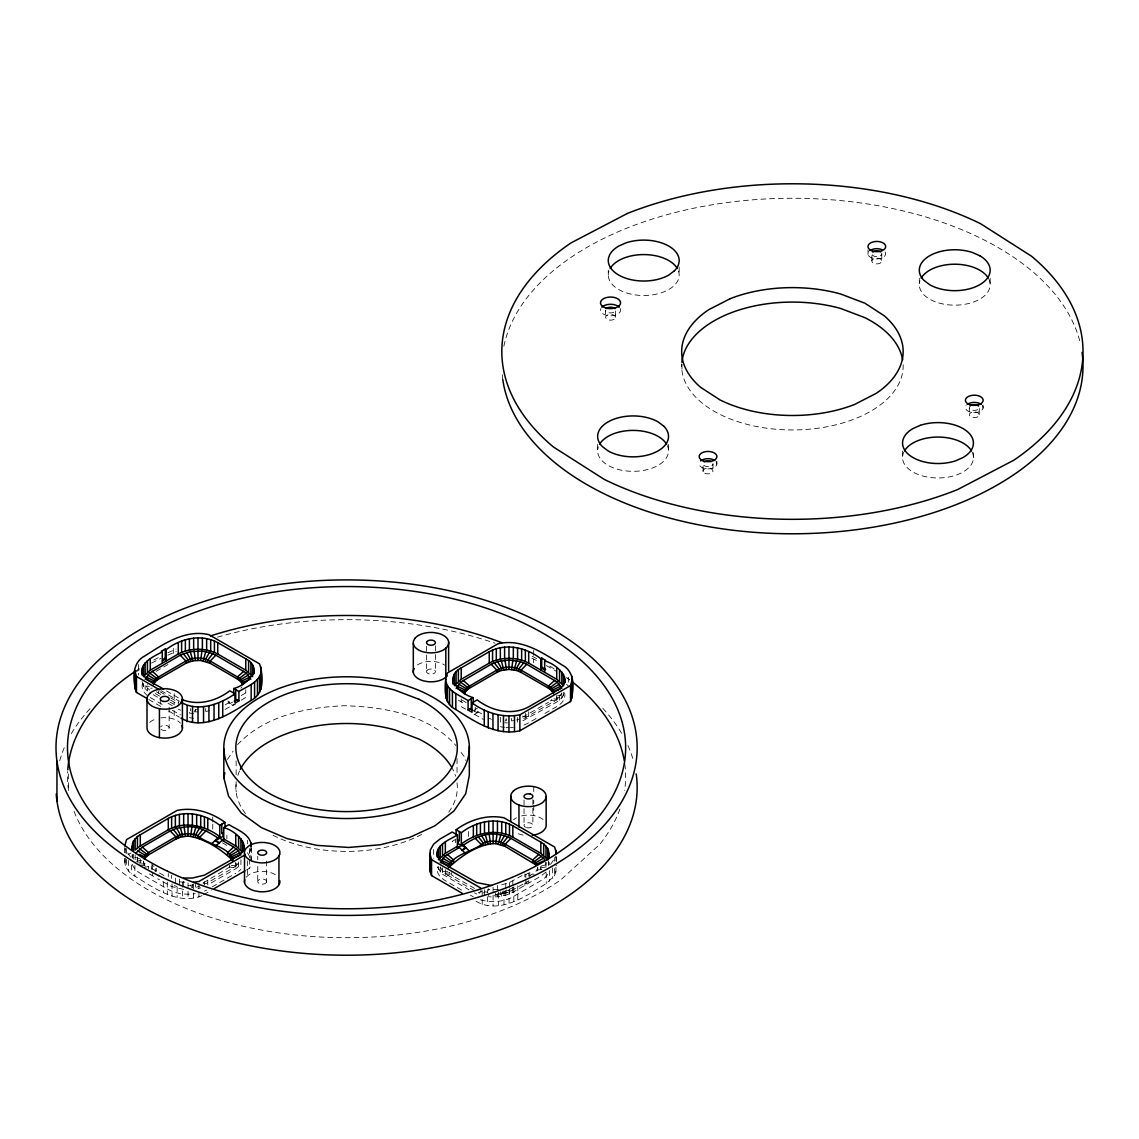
<?xml version="1.0" encoding="UTF-8"?>
<svg xmlns="http://www.w3.org/2000/svg" width="1139" height="1139" viewBox="0 0 1139 1139"><rect width="100%" height="100%" fill="white"/><g stroke="black" fill="none" stroke-linecap="round" stroke-linejoin="round"><path stroke-width="0.75" stroke-dasharray="5 3.75" d="M202.002 895.653C178.467 905.633 153.893 887.907 134.9 876.162C128.821 872.787 123.211 866.067 125.19 858.706M132.451 854.82L132.11 857.34L132.11 854.079M537.807 867.007L537.608 870.794L537.608 868.516L545.908 867.007L545.908 862.465M476.059 901.276C499.58 914.987 526.873 895.695 546.222 883.551L554.636 875.578L556.373 869.285M249.583 852.243L250.879 849.125M246.508 869.954L249.583 868.189L250.879 865.085M523.726 718.581L554.665 700.969L559.349 697.253L561.783 692.939M522.886 720.759L556.715 702.065L561.84 697.993L564.545 693.195M535.999 871.392L537.608 868.516M194.1 712.074L195.41 709.554L198.015 709.682M505.047 721.158L506.357 718.652L506.357 720.93M227.458 759.442L233.139 751.114M237.595 744.593C264.675 715.762 306.348 707.333 344.448 705.724C383.943 706.849 428.663 714.495 455.942 745.561M240.927 688.241L241.924 686.831M203.027 883.081L205.874 883.722L233.723 867.633L239.93 861.81M203.226 882.967L230.932 866.266M207.768 880.02L207.768 884.903L235.773 868.73L240.913 864.643L240.913 859.774M550.507 700.898L551.874 699.617M550.593 864.401L555.932 856.528L555.932 865.384M545.965 872.047L540.84 876.119L512.821 892.293L505.759 895.268L497.458 896.82L488.731 896.82L488.731 888.676M246.166 877.215L248.672 874.966A17.711 10.223 0 0 1 265.373 871.534L269.772 872.346A17.711 10.223 0 0 1 275.823 875.065M241.254 695.559L248.615 691.046M225.28 704.77L229.793 702.151L229.793 703.688L232.94 705.511L236.884 703.233M156.171 671.341L167.974 664.521M232.427 702.165L229.793 703.688L225.479 701.24M225.123 709.44L233.965 704.343M241.34 700.086L245.768 697.524A27.906 16.103 0 0 0 248.615 695.602M128.024 854.72L131.085 852.94M474.052 711.092L475.234 710.409L475.234 707.291M474.052 714.609L481.512 710.337M212.181 886.911L235.773 873.286M203.539 894.77L211.213 890.342M522.644 717.186L548.514 702.25M536.07 718.538L528.695 722.795A27.906 16.103 0 0 1 521.634 725.757M544.912 713.427L556.715 706.621A27.906 16.103 0 0 0 564.545 692.711M456.141 839.101L452.197 841.379L455.401 843.23L455.401 840.112M501.715 884.832L509.489 882.554L524.851 873.955L525.848 874.524L528.468 873.015M529.706 875.72L532.639 874.026L537.252 874.78M495.707 892.72L495.707 894.998L500.676 894.058L516.964 885.345M494.397 895.339L507.852 892.634L522.886 884.206M526.175 882.312L528.795 880.789L528.795 883.067M524.851 885.345L524.851 883.067L525.848 883.636L529.792 881.358M474.692 709.697L477.568 708.059M473.255 710.508L477.198 712.786L477.198 711.249L479.177 710.152M516.551 720.005L518.786 719.207M481.626 891.538L478.337 892.634L481.697 893.816L485.499 891.78L487.933 892.364M541.167 866.096L546.207 864.729M205.775 711.533L209.419 710.665M195.794 887.295L199.425 886.427M198.001 888.505L200.706 887.865M143.87 867.377L148.483 866.622L164.158 875.677M440.28 867.007L442.701 871.307L447.399 875.023L452.012 874.282M514.13 720.574L511.582 720.93L511.582 718.652L512.892 721.158M188.035 885.43L193.189 884.96L193.189 887.238M557.669 695.459L560.858 695.146M536.996 869.997L544.983 869.214M139.713 865.854L146.504 865.284L148.483 866.622L148.483 868.9M444.765 873.257L449.862 872.83M498.611 889.616L487.577 889.616L487.577 894.941M556.359 697.282L559.349 697.253M235.431 863.946L238.421 863.917M149.323 686.376L146.134 686.062L147.643 688.155L152.128 688.198M139.143 863.932L145.123 863.988L146.504 865.284M442.701 871.307L448.695 871.378M504.605 722.767L507.51 722.895M198.015 711.96L195.41 711.832L195.41 709.554M179.834 881.857L188.035 882.483L188.035 889.559M553.896 698.905L557.298 699.189M231.26 865.426L236.357 865.854M136.139 861.81L144.126 862.593L145.123 863.988M193.658 713.669L189.401 713.071L189.401 709.825M183.664 889.417L171.633 886.541L157.766 878.824M551.589 700.471L554.665 700.969M229.11 866.879L233.723 867.633M141.848 860.813L135.214 859.603L134.915 857.34L141.635 859.162M522.53 716.104L526.802 717.057M510.927 891.111L505.232 889.844L505.232 892.122M504.549 891.538L507.852 892.634M174.395 885.629L176.63 886.427M489.243 718.239L491.45 719.335M178.296 709.141L180.517 710.238M474.465 892.848L476.686 893.944M501.943 892.463L504.492 893.816M227.814 701.054L229.793 702.151M458.376 700.143L465.737 704.657M466.264 702.692L460.64 699.189M465.637 709.17L461.224 706.621A27.906 16.103 0 0 1 458.376 704.699M474.493 714.281L483.335 719.392M166.493 690.946L178.296 697.751L178.296 705.895M161.026 690.661L179.449 701.297M160.001 691.743L164.557 694.391M170.651 697.894L178.268 702.293M156.484 691.8L161.524 694.904M170.651 700.172L176.744 703.688M155.26 693.566L159.659 696.114M169.925 702.037L174.324 704.571M153.224 694.676L157.652 697.225M167.974 703.19L172.388 705.739M150.277 697.524L165.013 706.038M172.388 710.295L178.296 713.697A27.906 16.103 0 0 0 180.46 714.836M148.753 699.517L161.026 706.607M168.7 711.035L179.449 717.243M455.073 877.187L477.896 890.356M447.399 875.023L473.796 890.271M437.518 867.249L442.502 874.197L468.941 889.744M461.566 890.043L445.349 880.675A27.906 16.103 0 0 1 437.518 866.765M470.407 895.154L473.354 896.863M222.504 842.846L228.412 846.249M151.33 864.857L153.964 866.38M149.309 873.94L156.271 877.955M477.198 711.249L483.221 714.737M453.55 876.304L451.557 874.966L451.557 872.688M498.256 892.364L500.847 894.699M566.467 684.169L568.404 685.991M147.643 688.155L149.693 690.092M142.104 681.578L143.471 686.561L147.429 691.046L147.429 684.539M130.529 856.998L125.19 849.125M461.081 752.395L464.598 757.065L465.452 760.396M449.179 872.275L450.19 873.67M247.462 852.655L250.879 858.706M143.315 861.896L145.123 866.266M190.64 885.316L191.964 887.822M548.671 862.209L549.012 864.729L549.012 861.483M537.608 867.776L537.807 869.285M990.175 278.258L990.175 284.679M983.085 405.256L983.085 408.161M979.269 414.753A4.983 2.876 0 0 0 971.795 412.261A4.983 2.876 0 0 0 971.795 417.244A4.983 2.876 0 0 0 979.269 414.753L979.269 407.52A4.983 2.876 0 0 1 977.817 409.556L976.778 410.012A4.983 2.876 0 0 1 969.303 407.52L969.303 414.753M973.418 452.71L973.418 457.522M919.301 278.258L919.301 284.679M902.544 451.101L902.544 457.522M881.785 254.097L881.785 261.329A4.997 2.876 0 0 1 873.869 263.351A4.997 2.876 0 0 1 874.809 258.382A4.997 2.876 0 0 1 881.785 261.329M871.862 260.703L871.862 253.47A4.997 2.876 0 0 0 878.838 256.432L879.949 256.033A4.997 2.876 0 0 0 881.757 253.342M868.018 250.039L868.018 254.381M716.858 461.309L716.858 464.199M712.986 463.573L712.986 470.806M703.048 471.233L703.048 464A4.983 2.876 0 0 0 707.746 466.663A4.983 2.876 0 0 0 712.914 464.328M681.962 364.181L681.962 370.616M679.171 266.996L679.171 275.04M668.522 444.438L668.522 450.859M615.53 317.297A4.983 2.876 0 0 0 608.055 314.805A4.983 2.876 0 0 0 608.055 319.788A4.983 2.876 0 0 0 615.53 317.297L615.53 310.064A4.983 2.876 0 0 1 610.547 312.94A4.983 2.876 0 0 1 605.564 310.064L605.564 317.297M608.297 270.214L608.297 275.04M597.648 444.438L597.648 450.859M568.404 677.136L568.404 682.446M563.52 692.398L563.52 695.658M561.84 693.11L561.84 697.993M559.562 695.26L559.562 700.143M556.715 695.559L556.715 702.065M556.373 856.884L556.373 865.74M555.932 867.163L555.932 872.474M554.636 857.681L554.636 861.226M554.636 868.488L554.636 875.578M552.529 867.904L552.529 878.525M549.639 870.623L549.639 881.259M548.671 860.742L548.671 867.249M546.222 872.93L546.222 883.551M545.965 862.28L545.965 867.163M540.84 866.366L540.84 869.612M533.678 650.383L533.678 662.784M533.75 786.622L533.75 793.442M533.75 800.247L533.75 803.65M533.75 805.344L533.75 815.567M532.867 799.592L532.867 825.12M529.792 872.246L529.792 878.326M528.695 711.733L528.695 718.239M528.795 873.2L528.795 876.233M525.848 874.524L525.848 877.571M525.848 879.08L525.848 883.636M525.364 713.37L525.364 719.876M524.851 873.955L524.851 877.002M524.04 800.005L524.04 825.533M517.804 885.786L517.804 899.967M517.59 717.285L517.59 722.169M513.817 887.751L513.817 901.931M512.821 880.903L512.821 885.786M512.821 887.423L512.821 892.293M509.489 882.554L509.489 887.438M509.489 889.061L509.489 893.944M509.09 889.431L509.09 903.597M505.759 883.864L505.759 888.747M505.759 890.385L505.759 895.268M503.979 890.655L503.979 904.822M502.911 890.997L502.911 893.275M501.715 892.976L501.715 896.222M500.676 891.78L500.676 894.058M500.348 717.285L500.348 722.169M498.611 893.161L498.611 905.576M497.458 885.43L497.458 891.937M497.458 893.56L497.458 896.82M493.087 887.253L493.087 893.759M493.087 895.183L493.087 905.818M487.577 896.706L487.577 905.576M484.474 889.716L484.474 896.222M482.196 890.655L482.196 904.822M480.943 889.844L480.943 892.122M468.371 831.527L468.371 836.838M461.224 698.805L461.224 702.065M457.038 758.631L457.038 772.47M445.349 869.612L445.349 876.119M442.502 867.69L442.502 874.197M440.209 867.163L440.209 872.047M438.529 866.452L438.529 869.712M435.397 645.841L435.397 671.369M433.66 849.409L433.66 858.279M426.57 646.297L426.57 671.825M266.611 860.97L266.611 881.387M257.756 856.272L257.756 859.674M257.756 866.48L257.756 881.8M251.306 847.715L251.306 861.896M250.879 846.305L250.879 861.54M249.583 848.512L249.583 857.553M249.583 859.319L249.583 868.189M247.462 840.255L247.462 843.785M247.348 860.842L247.348 876.162M245.768 689.721L245.768 692.968M238.62 861.924L238.62 866.807M236.129 760.909L236.129 774.748M236.129 781.667L236.129 792.032M235.773 862.223L235.773 868.73M229.565 865.284L229.565 867.562M226.903 835.158L226.903 838.674M212.751 817.033L212.751 822.358M212.751 824.123L212.751 829.448M205.604 708.629L205.604 710.907M204.436 881.657L204.436 884.918M198.926 883.252L198.926 890.342M198.926 892.108L198.926 897.432M195.623 884.391L195.623 886.669M193.545 883.992L193.545 891.082M193.545 892.862L193.545 898.173M192.391 884.547L192.391 887.794M190.441 708.629L190.441 710.907M188.035 891.339L188.035 898.429M183.664 881.287L183.664 887.794M182.511 882.227L182.511 898.173M179.407 879.066L179.407 885.572M177.143 886.797L177.143 897.432M175.363 878.098L175.363 884.604M174.196 693.694L174.196 703.916M174.196 710.722L174.196 719.236M173.313 648.362L173.313 653.686M172.032 883.807L172.032 896.208M171.633 875.151L171.633 878.411M169.127 707.234L169.127 727.664M168.301 873.513L168.301 876.774M167.305 882.127L167.305 894.542M163.318 881.942L163.318 892.577M160.3 699.147L160.3 705.952M158.478 690.875L158.478 693.153M156.271 868.089L156.271 871.121M155.274 868.658L155.274 871.691M152.327 864.287L152.327 870.367M152.327 873.399L152.327 875.677M151.33 866.38L151.33 869.413M145.137 685.635L145.137 688.896M144.126 864.871L143.514 861.127L143.514 863.405M143.471 683.3L143.471 686.561M140.282 858.963L140.282 862.223M138.588 664.493L138.588 675.114M137.435 857.041L137.435 861.924M135.157 854.891L135.157 859.774M134.9 865.526L134.9 876.162M133.477 854.179L133.477 859.062M132.451 854.976L132.451 858.236M131.483 864.999L131.483 873.855M128.593 860.5L128.593 871.136M126.486 848.512L126.486 857.553M126.486 859.319L126.486 868.189M125.19 848.071L125.19 856.215M125.19 857.994L125.19 865.085M124.763 847.715L124.763 856.571M124.763 858.35L124.763 861.896M68.625 773.908L68.625 790.936A279.069 161.112 0 0 1 67.642 771.63M619.929 809.017A279.069 161.112 0 0 1 599.712 844.412L560.687 879.934A279.069 161.112 0 0 1 280.037 933.069A279.069 161.112 0 0 1 73.921 810.925M135.142 671.441A279.069 161.112 0 0 1 139.271 668.735M153.836 660.079A279.069 161.112 0 0 1 161.567 655.979M167.931 652.818A279.069 161.112 0 0 1 176.075 649.045M532.212 656.292A279.069 161.112 0 0 1 538.719 659.752M549.71 666.116A279.069 161.112 0 0 1 555.704 669.917M567.037 677.805A279.069 161.112 0 0 1 569.714 679.841M624.784 763.984A279.069 161.112 0 0 1 624.613 790.381M526.545 827.64A4.428 2.563 0 0 0 532.454 826.416A4.428 2.563 0 0 0 530.347 823.013L529.251 822.814A4.428 2.563 0 0 0 524.438 824.223A4.428 2.563 0 0 0 525.577 827.27M523.157 835.086A17.711 10.223 0 0 1 515.412 832.253M513.49 819.838A17.711 10.223 0 0 1 516.451 817.788M521.634 815.88A17.711 10.223 0 0 1 544.143 820.578M161.069 729.316A4.428 2.563 0 0 0 162.806 730.184L163.916 730.384A4.428 2.563 0 0 0 168.714 728.96A4.428 2.563 0 0 0 167.575 725.913L166.607 725.557A4.428 2.563 0 0 0 160.713 726.767M149.75 722.382A17.711 10.223 0 0 1 156.499 718.809M160.841 717.883A17.711 10.223 0 0 1 180.418 723.123M59.712 760.71A290.587 167.76 0 0 1 65.621 744.621M71.33 733.658A290.587 167.76 0 0 1 91.519 707.077M136.424 671.583A290.587 167.76 0 0 1 139.371 669.832M151.615 663.04A290.587 167.76 0 0 1 161.254 658.228M167.86 655.167A290.587 167.76 0 0 1 176.274 651.508M217.449 637.157A290.587 167.76 0 0 1 495.081 643.236M531.799 658.171A290.587 167.76 0 0 1 538.121 661.289M546.35 665.617A290.587 167.76 0 0 1 555.903 671.085M566.524 677.805A290.587 167.76 0 0 1 569.429 679.784M602.802 708.316A290.587 167.76 0 0 1 622.15 734.228M627.959 745.561A290.587 167.76 0 0 1 633.384 760.51M417.472 664.962A17.711 10.223 0 0 1 434.158 661.531L438.572 662.357A17.711 10.223 0 0 1 444.623 665.076M457.038 782.849A110.739 63.941 0 0 1 447.328 813.986M421.672 834.431A110.739 63.941 0 0 1 270.811 834.075M245.497 813.559A110.739 63.941 0 0 1 236.243 781.995M237.823 775.374A110.739 63.941 0 0 1 239.589 770.946M451.215 766.504A110.739 63.941 0 0 1 455.6 776.214M480.416 899.824A27.906 16.103 0 0 0 512.821 896.863L540.84 880.675A27.906 16.103 0 0 0 548.671 871.805M147.429 695.602A27.906 16.103 0 0 1 142.446 683.614M193.658 718.225A27.906 16.103 0 0 1 189.401 717.627M513.333 727.323A27.906 16.103 0 0 1 510.429 727.494M508.962 727.522A27.906 16.103 0 0 1 506.043 727.422M504.605 727.323A27.906 16.103 0 0 1 500.348 726.725M132.451 864.416A27.906 16.103 0 0 0 140.282 873.286L168.301 889.459A27.906 16.103 0 0 0 195.253 893.631M206.7 890.043A27.906 16.103 0 0 1 204.436 891.097M240.913 869.214A27.906 16.103 0 0 1 238.62 871.363M716.018 461.594A8.856 5.111 0 0 1 709.625 468.827A8.856 5.111 0 0 1 699.189 463.374M620.228 308.569A10.023 5.78 0 0 1 610.547 315.845A10.023 5.78 0 0 1 600.879 308.569M972.222 452.226A35.437 20.459 0 0 1 937.981 477.981A35.437 20.459 0 0 1 903.754 452.226M667.312 445.563A35.437 20.459 0 0 1 634.238 471.318A35.437 20.459 0 0 1 598.331 446.872M678.488 271.039A35.437 20.459 0 0 1 643.734 295.499A35.437 20.459 0 0 1 608.981 271.039M885.046 251.89A8.856 5.111 0 0 1 876.703 258.895A8.856 5.111 0 0 1 868.687 251.762M988.965 279.397A35.437 20.459 0 0 1 955.892 305.138A35.437 20.459 0 0 1 919.985 280.692M982.459 405.527A8.856 5.111 0 0 1 974.343 412.631A8.856 5.111 0 0 1 966.086 405.584M502.797 379.586A290.587 167.76 0 0 1 502.071 372.624M503.865 346.228A290.587 167.76 0 0 1 790.566 198.257A290.587 167.76 0 0 1 1080.512 344.106M903.142 364.751A110.739 63.941 0 0 1 791.705 429.958A110.739 63.941 0 0 1 681.734 363.939M426.954 670.515L426.612 671.156A4.428 2.563 0 0 0 429.118 673.918A4.428 2.563 0 0 0 434.372 673.234L434.998 672.665A4.428 2.563 0 0 0 432.848 669.276A4.428 2.563 0 0 0 426.954 670.515M266.554 882.056L266.199 882.697A4.442 2.563 0 0 1 260.276 883.907A4.442 2.563 0 0 1 258.169 880.504L258.795 879.934A4.442 2.563 0 0 1 264.077 879.28A4.442 2.563 0 0 1 266.554 882.056M704.77 473.198A4.983 2.876 0 0 0 712.914 471.56A4.983 2.876 0 0 0 706.379 468.314A4.983 2.876 0 0 0 704.77 473.198"/><path stroke-width="1.5" d="M132.11 849.196L133.477 840.966L137.435 836.482L168.301 818.386C184.86 809.359 205.476 814.186 219.799 825.334L219.799 836.667L217.834 837.863C208.821 832.182 199.111 826.202 188.035 826.672L188.035 836.069C204.465 838.389 221.222 849.125 232.555 860.386C229.879 846.234 207.042 844.796 197.859 835.642C190.839 832.908 182.539 833.136 175.89 836.781L148.483 852.598L144.126 856.628L139.328 854.364M462.235 893.303L431.539 875.578L429.816 869.285L430.243 850.15L433.66 844.099L439.953 839.073L452.197 832.011L457.38 835.001L457.38 847.886L461.323 845.608L461.323 832.723C475.646 821.575 496.262 816.748 512.821 825.775L543.687 843.871L547.645 848.37L549.012 856.599M473.255 704.101L473.255 697.623C460.412 694.334 442.786 677.449 461.224 667.895L489.243 651.722C505.787 642.695 526.403 647.522 540.74 658.669L541.723 658.1L545.666 660.378L544.684 660.947L544.684 672.337M561.783 688.412L557.298 682.161L526.802 664.293L520.366 661.588L508.962 660.008L508.962 669.405L516.551 670.458L521.121 672.394L548.514 688.212L551.874 690.846L553.483 693.722M147.216 698.634L136.466 692.427C132.665 680.396 131.583 662.542 144.881 655.922C163.76 643.905 185.201 629.141 208.921 634.651L259.578 663.895C263.38 675.925 264.462 693.779 251.164 700.4C231.801 712.544 204.507 731.836 180.987 718.125M142.104 675.071C139.399 662.371 153.494 656.591 162.308 651.85L162.308 663.24M124.763 845.95L126.486 839.657L177.143 810.413C194 806.91 211.299 812.335 224.981 822.33L224.981 827.014M153.295 683.856L154.121 680.88L156.484 678.189L185.871 661.019C193.274 657.018 202.77 657.018 210.174 661.019L239.56 678.189L241.924 680.88L242.749 683.856M162.308 651.85L161.325 651.28L165.269 649.002L166.251 649.572C180.588 638.424 201.204 633.597 217.748 642.624L245.768 658.798C264.205 668.365 246.579 685.237 233.737 688.526L233.737 695.004M232.555 861.127L232.555 858.108L239.19 855.674M261.301 670.188C260.646 681.976 247.191 686.205 238.919 691.515L233.737 688.526M251.306 845.95C250.665 834.161 237.197 829.932 228.925 824.608L223.742 827.612C236.599 830.901 254.211 847.772 235.773 857.34L204.436 875.151L192.391 878.027L183.664 878.027M445.691 679.285L447.413 672.992L498.07 643.749C521.776 638.224 543.218 653.003 562.111 665.019C575.409 671.64 574.327 689.494 570.511 701.524L519.868 730.768C496.148 736.278 474.707 721.514 455.828 709.497C444.096 704.158 444.609 690.12 445.691 679.285L446.132 698.421M437.177 856.599C435.326 844.597 449.378 839.827 457.38 835.001M464.242 692.953L465.068 689.978L467.431 687.287L496.818 670.116C504.221 666.116 513.717 666.116 521.121 670.116L550.507 687.287L552.871 689.978L553.696 692.953M448.367 867.007C453.436 853.524 473.297 852.072 483.263 843.031C490.283 840.311 498.583 840.539 505.232 844.184L532.639 860.002L536.996 864.031L543.388 861.013M544.684 660.947C557.526 664.236 575.152 681.108 556.715 690.675L528.695 706.849C512.151 715.876 491.521 711.049 477.198 699.901L472.016 702.891L472.016 712.259L468.072 709.981L468.072 700.613C460.355 695.516 449.264 692.256 446.132 682.46M572.248 679.285L570.511 685.578L570.511 701.524M549.012 853.339L547.645 858.322M250.836 679.314L246.351 673.064L215.855 655.196L209.419 652.49L201.945 651.081L200.635 660.435L210.174 663.297L237.567 679.115L240.927 681.748L242.536 684.624M191.964 826.843L190.64 836.197M512.892 660.179L511.582 669.533M543.474 858.151L538.79 854.435L510.927 838.347L504.492 835.642L497.017 834.246L495.707 843.586L505.232 846.462L535.999 864.914L535.999 862.636L543.474 858.151L544.983 860.258M469.325 746.429L469.325 775.36L465.694 793.755L453.948 810.968L434.884 825.832L409.798 837.35L380.398 844.725L348.705 847.459L316.87 845.366L287.042 838.589L261.287 827.569L241.34 813.089L228.555 796.118L223.828 777.823L224.824 772.812M205.775 651.622L203.183 660.791M195.794 827.384L193.189 836.539M516.722 660.72L514.13 669.874M500.847 834.773L498.256 843.942M145.208 679.314L149.693 673.064L180.19 655.196L190.27 651.622L201.945 651.081M153.509 684.624L155.118 681.748L158.478 679.115L185.871 663.297L192.861 660.791L200.635 660.435M456.155 688.412L460.64 682.161L491.137 664.293L497.572 661.588L508.962 660.008M464.456 693.722L466.065 690.846L469.425 688.212L496.818 672.394L501.388 670.458L508.962 669.405M465.267 853.225L459.344 847.53L444.765 856.215L440.28 862.465L448.567 865.498L448.567 867.776C460.27 856.67 478.423 843.643 495.707 843.586M414.212 668.565L413.542 669.76A17.711 10.223 0 0 0 423.395 680.837L427.794 681.663A17.711 10.223 0 0 0 444.481 678.218L446.986 675.982M209.419 652.49L205.604 659.082L205.604 661.36M199.425 828.252L195.623 834.844L195.623 837.122M520.366 661.588L516.551 668.18L516.551 670.458M504.492 835.642L500.676 842.248L500.676 844.526M252.573 665.204L252.573 676.594L245.768 670.188L217.748 654.014C205.689 647.692 190.355 647.692 178.296 654.014L150.277 670.188L143.471 676.594L143.471 665.204M136.139 852.855L142.332 847.046L170.195 830.957L176.63 828.252L188.035 826.672M144.126 858.906L148.483 854.876L175.89 839.059L180.446 837.122L188.035 836.069M563.52 674.302L563.52 685.692L556.715 679.285L528.695 663.112C516.636 656.79 501.302 656.79 489.243 663.112L461.224 679.285L454.418 685.692L454.418 674.302M459.344 847.53L457.38 846.348L445.349 853.339L438.529 859.76L438.529 848.37M212.779 653.672L207.839 659.88L207.839 662.158M202.785 829.434L197.859 835.642L197.859 837.92M523.726 662.77L518.786 668.977L518.786 671.255M507.852 836.838L502.911 843.031L502.911 845.309M215.855 655.196L210.174 661.019L210.174 663.297M205.874 830.957L200.179 836.781L200.179 839.059M526.802 664.293L521.121 670.116L521.121 672.394M510.927 838.347L505.232 844.184L505.232 846.462M211.911 843.558L217.834 837.863M215.855 845.836L223.742 838.945L223.742 827.612M218.118 842.262L215.485 840.739L219.799 838.204L219.799 836.667C205.447 825.59 184.86 820.749 168.301 829.776L140.282 845.95L135.157 850.021L135.157 838.631M243.718 671.284L237.567 676.837L237.567 679.115M240.842 855.076L238.421 850.762L233.723 847.046L227.572 852.598L227.572 854.876M554.665 680.382L548.514 685.934L548.514 688.212M538.79 854.435L532.639 860.002L532.639 862.28M246.351 673.064L239.56 678.189L239.56 680.467M236.357 848.811L229.565 853.951L229.565 856.229M557.298 682.161L550.507 687.287L550.507 689.565M541.424 856.215L534.618 861.34L534.618 863.618M248.402 675L240.927 679.47L240.927 681.748M238.421 850.762L230.932 855.232L230.932 857.51M559.349 684.098L551.874 688.568L551.874 690.846M162.635 659.638L165.269 658.114L166.251 658.684L162.308 660.962M180.987 702.179C197.972 712.416 219.955 704.286 234.976 693.793L234.976 703.162L238.919 700.884L238.919 691.515M234.25 701.225L236.884 699.716M219.799 825.334L224.981 822.33M468.072 700.613L473.255 697.623M545.666 669.49L541.723 667.212L540.74 667.781L544.684 670.059M468.072 709.981L471.275 708.131L471.275 698.762M244.985 854.891L198.926 881.486L193.545 882.227M214.274 888.562L244.985 870.837M472.016 702.891C485.712 712.886 502.997 718.31 519.868 714.822L570.511 685.578M456.141 834.417L456.141 829.733C469.823 819.738 487.122 814.314 503.979 817.802L554.636 847.046L556.373 853.339M547.645 859.76L540.84 853.339L512.821 837.165C496.262 828.138 475.675 832.993 461.323 844.07L463.302 845.252C473.198 838.546 484.673 832.623 497.017 834.246M465.623 848.128L461.679 850.42L465.623 847.501L458.177 843.785L458.177 840.269L459.344 840.952L459.344 831.584M249.911 677.093L241.924 680.88L241.924 683.158M560.858 686.191L552.871 689.978L552.871 692.256M239.93 852.855L231.943 856.628L231.943 858.906M242.536 682.346L249.17 679.912M553.483 691.444L560.117 689.01M491.635 885.558L476.686 882.554L445.349 864.729L440.209 860.657L437.177 853.339M181.614 699.389C197.802 706.152 216.296 701.14 229.793 690.803L234.976 693.793M457.821 689.01L464.456 691.444M146.874 679.912L153.509 682.346M711.277 461.608L710.181 461.195A4.983 2.876 0 0 0 704.244 461.907M457.081 686.191L465.068 689.978L465.068 692.256M146.134 677.093L154.121 680.88L154.121 683.158M441.192 860.258L449.179 864.031L449.179 866.309M470.108 708.814L472.728 710.323M238.919 700.884L235.702 699.033L235.702 689.664M456.141 829.733L461.323 832.723M163.546 689.237C156.314 683.898 143.001 681.065 142.104 670.188M134.744 670.188L136.466 676.481L159.488 689.764M429.816 853.339L431.539 859.632L480.658 887.993M222.432 839.728L219.799 838.204L222.945 836.396L222.945 832.88L221.778 833.549L221.778 824.195M221.778 840.141L233.723 847.046M242.593 840.966L242.593 852.356L235.773 845.95L223.742 838.945L223.742 840.482M458.576 684.098L466.065 688.568L466.065 690.846M147.643 675L155.118 679.47L155.118 681.748M442.701 858.151L450.19 862.636L450.19 864.914M137.648 850.762L145.123 855.232L145.123 857.51M460.64 682.161L467.431 687.287L467.431 689.565M444.765 856.215L451.557 861.34L451.557 863.618M149.693 673.064L156.484 678.189L156.484 680.467M139.713 848.811L146.504 853.951L146.504 856.229M463.274 680.382L469.425 685.934L469.425 688.212M447.399 854.435L453.55 860.002L453.55 862.28M152.327 671.284L158.478 676.837L158.478 679.115M142.332 847.046L148.483 852.598L148.483 854.876M463.302 845.252L469.211 850.947M491.137 664.293L496.818 670.116L496.818 672.394M475.262 838.347L480.943 844.184L480.943 846.462M180.19 655.196L185.871 661.019L185.871 663.297M170.195 830.957L175.89 836.781L175.89 839.059M494.212 662.77L499.153 668.977L499.153 671.255M478.337 836.838L483.263 843.031L483.263 845.309M183.265 653.672L188.206 659.88L188.206 662.158M173.27 829.434L178.211 835.642L178.211 837.92M497.572 661.588L501.388 668.18L501.388 670.458M481.697 835.642L485.499 842.248L485.499 844.526M186.625 652.49L190.441 659.082L190.441 661.36M176.63 828.252L180.446 834.844L180.446 837.122M501.217 660.72L503.808 669.874M485.328 834.773L487.933 843.942M190.27 651.622L192.861 660.791M180.275 827.384L182.866 836.539M505.047 660.179L506.357 669.533M489.158 834.246L490.482 843.586M194.1 651.081L195.41 660.435M184.105 826.843L185.415 836.197M571.806 692.042L572.248 695.231M260.859 682.944L261.301 686.134M132.11 845.95L132.451 848.47M571.806 676.096L571.806 698.421M564.887 679.285L564.887 682.532M564.545 676.765L564.545 683.272M561.84 671.967L561.84 683.357M559.562 669.817L559.562 681.207M556.715 667.895L556.715 679.285M555.932 850.15L555.932 853.695M548.671 850.819L548.671 857.325M547.645 848.37L547.645 858.123M546.151 796.816L546.151 825.747A17.711 10.223 0 0 1 545.353 828.38L543.403 830.801A17.711 10.223 0 0 1 532.312 835.3M545.965 846.021L545.965 857.425M543.687 843.871L543.687 855.261M541.723 658.1L541.723 667.212M540.74 658.669L540.74 670.059M540.84 841.949L540.84 853.339M528.695 651.722L528.695 663.112M525.364 650.07L525.364 661.46M521.634 648.76L521.634 660.15M519.868 714.822L519.868 730.768M518.957 805.031L518.957 827.156M517.59 647.792L517.59 659.182M514.486 715.563L514.486 731.509M513.333 647.194L513.333 658.584M512.821 825.775L512.821 837.165M510.742 795.962L510.742 821.49M509.489 824.138L509.489 835.528M508.962 646.995L508.962 658.385M508.962 715.819L508.962 731.765M505.759 822.814L505.759 834.204M504.605 647.194L504.605 658.584M503.452 715.563L503.452 731.509M501.715 821.845L501.715 833.235M500.348 647.792L500.348 659.182M498.07 714.822L498.07 730.768M497.458 821.247L497.458 832.652M496.305 648.76L496.305 660.15M493.087 821.062L493.087 832.452M493.087 834.061L493.087 843.472M492.959 713.598L492.959 729.544M492.561 650.07L492.561 661.46M489.243 651.722L489.243 663.112M488.731 821.247L488.731 832.652M488.247 711.932L488.247 727.878M484.474 821.845L484.474 833.235M484.26 709.967L484.26 725.913M480.416 822.814L480.416 834.204M476.686 824.138L476.686 835.528M473.354 825.775L473.354 837.165M461.224 667.895L461.224 679.285M458.376 669.817L458.376 681.207M456.084 671.967L456.084 683.357M455.828 693.551L455.828 709.497M453.393 676.765L453.393 683.272M453.051 679.285L453.051 684.169M452.425 691.245L452.425 707.191M449.535 688.526L449.535 704.472M448.638 641.827L448.638 670.771M447.413 685.578L447.413 701.524M445.819 648.091L445.819 677.022M445.349 841.949L445.349 853.339M442.502 843.871L442.502 855.261M440.209 846.021L440.209 857.425M437.518 850.819L437.518 857.325M431.539 859.632L431.539 875.578M430.243 856.528L430.243 872.474M413.315 643.492L413.315 672.423M278.941 855.688L278.941 884.633M260.859 666.998L260.859 689.323M259.578 676.481L259.578 692.427M257.457 679.428L257.457 695.374M254.567 682.147L254.567 698.093M253.94 670.188L253.94 673.448M253.598 667.668L253.598 674.174M251.164 684.454L251.164 700.4M250.893 662.87L250.893 674.26M250.879 842.76L250.879 846.305M248.615 660.72L248.615 672.11M245.768 658.798L245.768 670.188M244.515 853.495L244.515 882.426M243.96 845.95L243.96 850.833M243.604 843.429L243.604 849.936M240.913 838.631L240.913 850.021M238.62 836.482L238.62 847.872M235.773 834.56L235.773 845.95M223.828 748.893L223.828 777.823M222.731 700.869L222.731 716.815M219.443 843.017L215.485 840.739M218.745 702.834L218.745 718.78M217.748 642.624L217.748 654.014M214.417 640.972L214.417 652.376M214.032 704.5L214.032 720.446M210.687 639.662L210.687 651.052M208.921 705.724L208.921 721.67M207.768 818.386L207.768 829.776M206.643 638.694L206.643 650.084M204.436 816.734L204.436 828.124M203.539 706.465L203.539 722.411M202.386 638.096L202.386 649.486M200.706 815.41L200.706 826.814M198.015 637.897L198.015 649.287M198.015 650.91L198.015 660.307M198.015 706.721L198.015 722.667M196.648 814.442L196.648 825.846M193.658 638.096L193.658 649.486M192.505 706.465L192.505 722.411M192.391 813.858L192.391 825.248M189.401 638.694L189.401 650.084M188.035 813.659L188.035 825.049M187.123 705.724L187.123 721.67M185.358 639.662L185.358 651.052M183.664 813.858L183.664 825.248M182.411 699.36L182.411 728.291M181.614 640.972L181.614 652.376M179.407 814.442L179.407 825.846M178.296 642.624L178.296 654.014M175.363 815.41L175.363 826.814M171.633 816.734L171.633 828.124M168.301 818.386L168.301 829.776M166.251 649.572L166.251 660.962M165.269 649.002L165.269 658.114M159.417 708.7L159.417 737.631A17.711 10.223 0 0 0 179.677 733.345L181.614 730.925A17.711 10.223 0 0 0 181.998 725.628M150.277 658.798L150.277 670.188M147.429 660.72L147.429 672.11M147.002 698.506L147.002 727.437A17.711 10.223 0 0 0 159.417 737.631M145.137 662.87L145.137 674.26M142.446 667.668L142.446 674.174M140.282 834.56L140.282 845.95M137.435 836.482L137.435 847.872M136.466 676.481L136.466 692.427M135.185 673.377L135.185 689.323M133.477 840.966L133.477 850.733M132.451 843.429L132.451 849.936M56.95 761.236L56.95 801.016M240.301 769.48A110.739 63.941 0 0 1 394.92 729.928L419.052 739.111A110.739 63.941 0 0 1 451.215 766.504M244.757 879.749A17.711 10.223 0 0 0 254.595 890.84L258.994 891.652A17.711 10.223 0 0 0 278.187 885.971L279.61 883.437A17.711 10.223 0 0 0 279.838 880.774M67.756 769.864A279.069 161.112 0 0 1 135.142 671.441M210.459 635.946A279.069 161.112 0 0 1 501.9 642.738M572.333 681.877A279.069 161.112 0 0 1 624.257 760.596M636.203 773.879A290.587 167.76 0 0 1 364.053 954.909A290.587 167.76 0 0 1 56.224 794.04M869.869 250.623A8.856 5.111 0 0 1 882.312 249.768M700.727 460.882A8.856 5.111 0 0 1 714.765 460.469M599.527 444.295A35.437 20.459 0 0 1 633.085 430.4A35.437 20.459 0 0 1 666.642 444.295M904.423 450.959A35.437 20.459 0 0 1 937.981 437.063A35.437 20.459 0 0 1 971.539 450.959M921.18 278.115A35.437 20.459 0 0 1 954.738 264.22A35.437 20.459 0 0 1 988.296 278.115M610.177 268.462A35.437 20.459 0 0 1 643.734 254.581A35.437 20.459 0 0 1 677.292 268.462M601.876 307.174A10.023 5.78 0 0 1 619.232 307.174M681.877 362.259A110.739 63.941 0 0 1 840.753 308.498L864.9 317.681A110.739 63.941 0 0 1 902.629 359.767M967.225 404.43A8.856 5.111 0 0 1 981.291 404.373M1082.05 352.449A290.587 167.76 0 0 1 815.923 533.237A290.587 167.76 0 0 1 502.797 379.586M872.787 252.089A4.997 2.876 0 0 1 873.698 251.534L874.809 251.15A4.997 2.876 0 0 1 880.718 251.975M606.233 308.626A4.983 2.876 0 0 1 614.861 308.626M969.972 406.082A4.983 2.876 0 0 1 970.77 405.484L971.795 405.028A4.983 2.876 0 0 1 978.6 406.082M426.954 641.584L426.612 642.225A4.428 2.563 0 0 0 429.118 644.973A4.428 2.563 0 0 0 434.372 644.304L434.998 643.734A4.428 2.563 0 0 0 432.848 640.346A4.428 2.563 0 0 0 426.954 641.584M266.554 853.125L266.199 853.766A4.442 2.563 0 0 1 260.276 854.976A4.442 2.563 0 0 1 258.169 851.559L258.795 851.004A4.442 2.563 0 0 1 264.077 850.349A4.442 2.563 0 0 1 266.554 853.125M279.61 854.506L278.187 857.041A17.711 10.223 0 0 1 258.994 862.721L254.595 861.91A17.711 10.223 0 0 1 246.166 848.284L248.672 846.035A17.711 10.223 0 0 1 265.373 842.604L269.772 843.415A17.711 10.223 0 0 1 279.61 854.506M414.966 638.281L413.542 640.816A17.711 10.223 0 0 0 423.395 651.907L427.794 652.718A17.711 10.223 0 0 0 444.481 649.287L446.986 647.037A17.711 10.223 0 0 0 438.572 633.412L434.158 632.601A17.711 10.223 0 0 0 414.966 638.281M149.75 693.452L147.799 695.872A17.711 10.223 0 0 0 157.253 708.216A17.711 10.223 0 0 0 179.677 704.415L181.614 701.994A17.711 10.223 0 0 0 172.174 689.65A17.711 10.223 0 0 0 149.75 693.452M513.49 790.907L511.539 793.328A17.711 10.223 0 0 0 520.993 805.672A17.711 10.223 0 0 0 543.403 801.87L545.353 799.45A17.711 10.223 0 0 0 535.899 787.106A17.711 10.223 0 0 0 513.49 790.907M674.416 270.797L668.792 275.04A35.437 20.459 0 0 1 618.676 275.04A35.437 20.459 0 0 1 618.676 246.095L626.009 242.849A35.437 20.459 0 0 1 668.792 246.095A35.437 20.459 0 0 1 674.416 270.797M627.247 213.52L571.009 242.906A290.587 167.76 0 0 0 553.34 446.915L604.24 479.391A290.587 167.76 0 0 0 957.586 489.585L1013.838 460.199A290.587 167.76 0 0 0 1031.493 256.19L980.594 223.714A290.587 167.76 0 0 0 627.247 213.52M730.298 298.632L708.686 309.708A110.739 63.941 0 0 0 700.741 387.417L719.948 399.889A110.739 63.941 0 0 0 854.535 404.487L876.147 393.396A110.739 63.941 0 0 0 884.092 315.688L864.9 303.216L840.753 294.033A110.739 63.941 0 0 0 730.298 298.632M920.269 425.345L912.923 428.591A35.437 20.459 0 0 0 909.876 455.515A35.437 20.459 0 0 0 955.706 460.782L963.039 457.522A35.437 20.459 0 0 0 966.1 430.599A35.437 20.459 0 0 0 920.269 425.345M163.916 701.453L162.806 701.24A4.428 2.563 0 0 1 160.713 697.837A4.428 2.563 0 0 1 166.607 696.627L167.575 696.983A4.428 2.563 0 0 1 168.714 700.029A4.428 2.563 0 0 1 163.916 701.453M530.347 794.082L529.251 793.869A4.428 2.563 0 0 0 524.438 795.293A4.428 2.563 0 0 0 525.577 798.339L526.545 798.695A4.428 2.563 0 0 0 532.454 797.485A4.428 2.563 0 0 0 530.347 794.082M419.052 699.318L394.92 690.134A110.739 63.941 0 0 0 235.858 746.686A110.739 63.941 0 0 0 391.83 806.013A110.739 63.941 0 0 0 419.052 699.318M979.796 255.748L972.45 252.502A35.437 20.459 0 0 0 929.68 255.748A35.437 20.459 0 0 0 924.042 280.45L929.68 284.679A35.437 20.459 0 0 0 979.796 284.679A35.437 20.459 0 0 0 979.796 255.748M663.781 426.171L658.143 421.928A35.437 20.459 0 0 0 611.515 420.163A35.437 20.459 0 0 0 602.403 446.63L608.027 450.859A35.437 20.459 0 0 0 654.654 452.624A35.437 20.459 0 0 0 663.781 426.171M167.59 871.278A279.069 161.112 0 0 0 621.495 775.346A279.069 161.112 0 0 0 250.651 596.366A279.069 161.112 0 0 0 167.59 871.278M261.287 798.638A122.77 70.874 0 0 0 465.694 764.81A122.77 70.874 0 0 0 312.755 679.527A122.77 70.874 0 0 0 261.287 798.638M158.406 875.492A290.587 167.76 0 0 0 632.416 777.837A290.587 167.76 0 0 0 248.914 589.66A290.587 167.76 0 0 0 158.406 875.492M871.335 250.566A8.856 5.111 0 0 0 885.587 247.291A8.856 5.111 0 0 0 873.542 241.795A8.856 5.111 0 0 0 871.335 250.566M702.991 460.768A8.856 5.111 0 0 0 716.858 456.967A8.856 5.111 0 0 0 704.215 451.941A8.856 5.111 0 0 0 702.991 460.768M605.535 307.843A10.023 5.78 0 0 0 620.57 302.832A10.023 5.78 0 0 0 605.535 297.82A10.023 5.78 0 0 0 605.535 307.843M968.933 404.359A8.856 5.111 0 0 0 983.085 400.928A8.856 5.111 0 0 0 970.855 395.575A8.856 5.111 0 0 0 968.933 404.359"/></g></svg>
